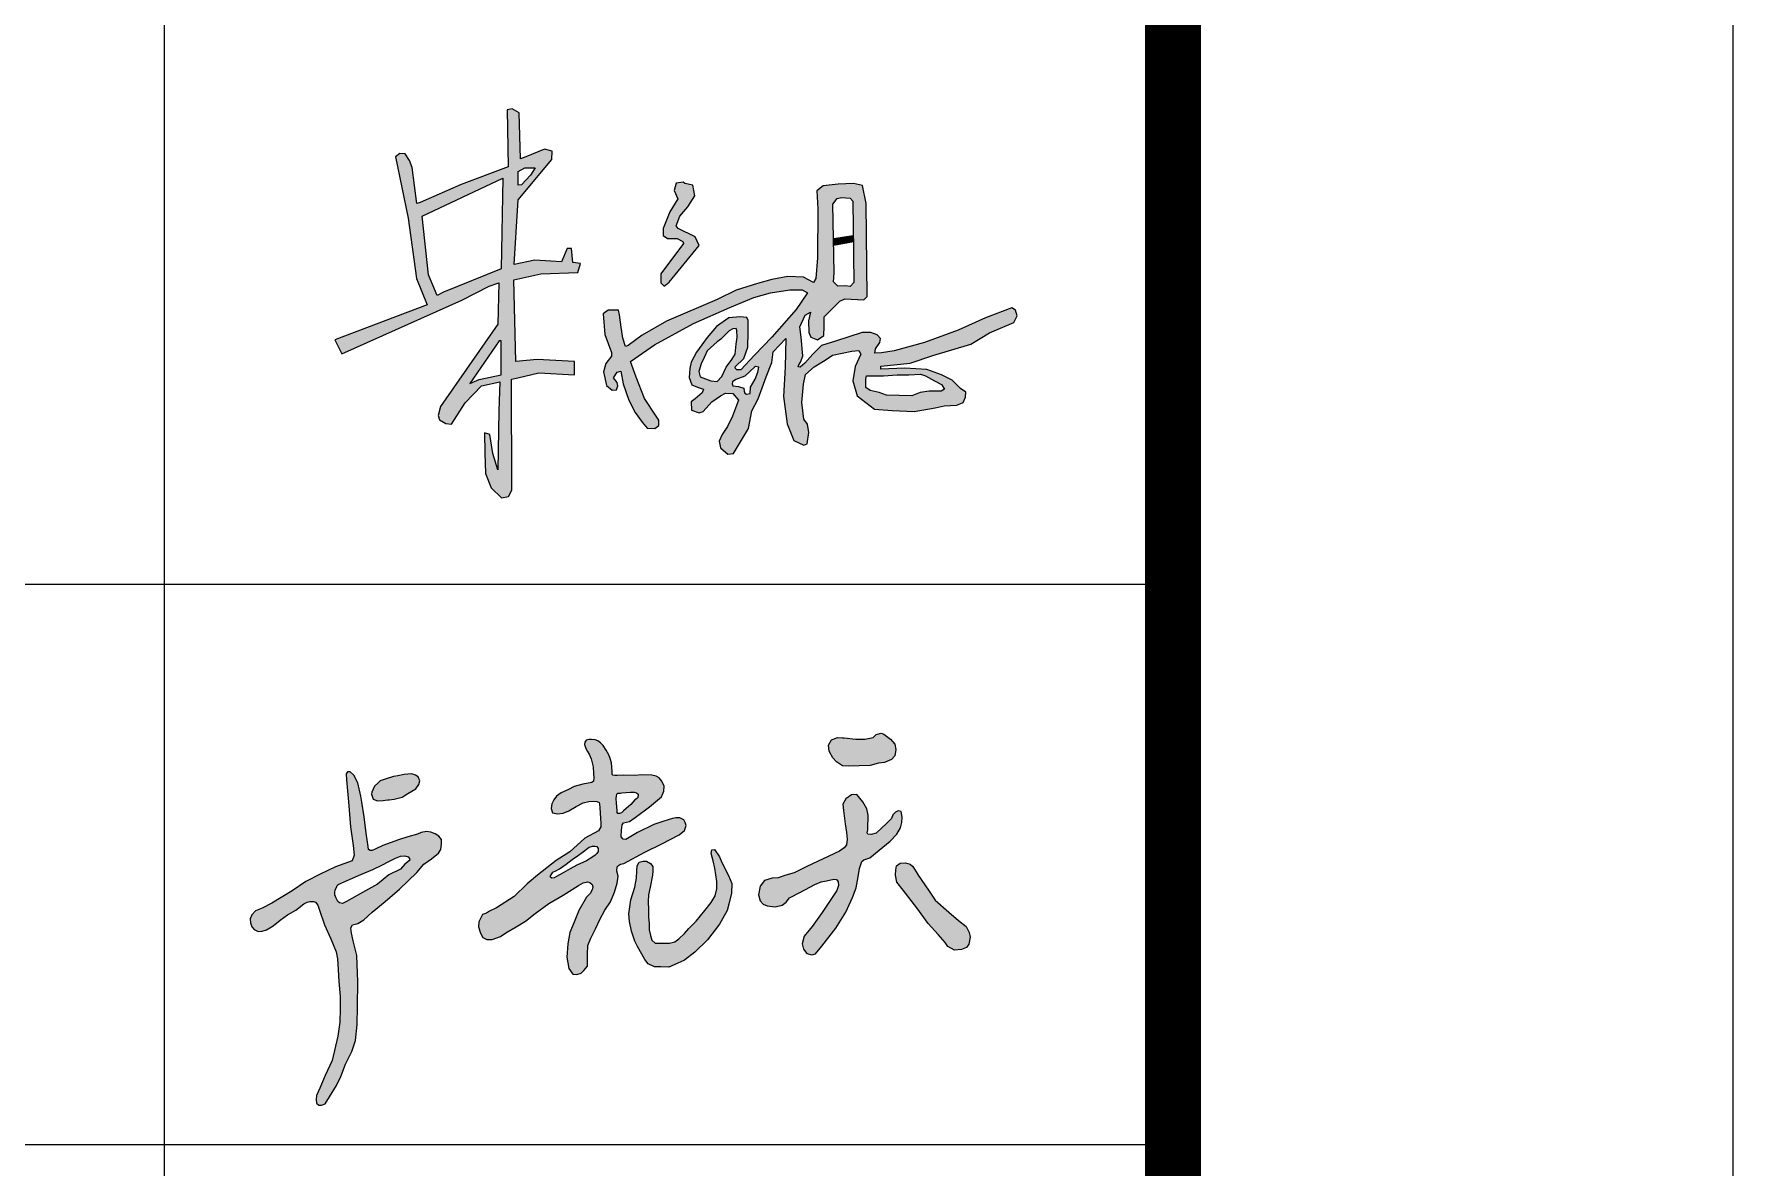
# Model space of a CAD drawing. Extents: x 9834882 to 10005569, y 1691670 to 2510806.
# Drawn here: x 10001019 to 10005569, y 1817130 to 1820164 of the extents above; entities that cross this region are included whole.
import ezdxf

# ---------------------------------------------------------------- set-up
doc = ezdxf.new("R2010")
doc.units = 0
doc.header["$LTSCALE"] = 1000
doc.header["$MEASUREMENT"] = 0
doc.layers.get('0').update_dxf_attribs({"linetype": 'CONTINUOUS'})
doc.layers.add('PP-PM-TK', color=7, linetype='CONTINUOUS')
doc.layers.add('PUB_TITLE', color=4, linetype='CONTINUOUS')

# ---------------------------------------------------------------- blocks, each defined once
blk = doc.blocks.new('A2 TK 2019')
h = blk.add_hatch(color=7)
h.paths.add_polyline_path([(7040258.5, 1994991.3), (7040306.7, 1995002), (7040373.1, 1995004.3), (7040377.5, 1995020.1), (7040364.1, 1995022), (7040361.5, 1995046.7), (7040353.7, 1995046.9), (7040343.8, 1995023.3), (7040296.3, 1995026), (7040259.3, 1995018.2), (7040266.2, 1995133.9), (7040326.7, 1995206), (7040326.9, 1995220.9), (7040313.3, 1995224.2), (7040280, 1995210.6), (7040270.6, 1995207), (7040268.2, 1995288.8), (7040255.9, 1995296), (7040246.7, 1995294.3), (7040248.2, 1995192.8), (7040164.6, 1995161.1), (7040091.4, 1995129.1), (7040085.7, 1995127.2), (7040077.2, 1995191.5), (7040072.1, 1995204.1), (7040064.3, 1995215.8), (7040055.3, 1995216.5), (7040047.5, 1995210.6), (7040070.2, 1995101.1), (7040084.7, 1994993.4), (7040104.1, 1994946.1), (7039939.1, 1994884.2), (7039951.7, 1994858.7), (7040165.9, 1994954.5), (7040214.8, 1994979.8), (7040232.1, 1994985.6), (7040230.1, 1994911.7), (7040127.5, 1994765), (7040123.3, 1994749.1), (7040126.1, 1994741.1), (7040137, 1994734.3), (7040147.5, 1994733.4), (7040171.6, 1994771.4), (7040201, 1994802.1), (7040233.5, 1994809.1), (7040231.6, 1994756.9), (7040230, 1994652), (7040221, 1994680.8), (7040215.7, 1994715.2), (7040206.1, 1994718.1), (7040207.1, 1994681.4), (7040208.1, 1994645.3), (7040218, 1994619.7), (7040236.5, 1994602), (7040249.2, 1994604.2), (7040254.9, 1994615.3), (7040254.2, 1994813.5), (7040265.9, 1994816.1), (7040303.2, 1994825.1), (7040367.1, 1994821.5), (7040367.1, 1994845.4), (7040300.5, 1994849.1), (7040262.2, 1994845)])
h.paths.add_polyline_path([(7040236, 1995010.6), (7040133.3, 1994968.8), (7040121.7, 1994963.1), (7040106.5, 1994999.8), (7040095.2, 1995104.8), (7040239.1, 1995172.3)], flags=16)
h.paths.add_polyline_path([(7040236, 1994882.3), (7040236, 1994821.2), (7040196.4, 1994813.3), (7040180, 1994805.8), (7040232.4, 1994882.3)], flags=16)
h.paths.add_polyline_path([(7040266.2, 1995160), (7040266.2, 1995184.5), (7040278, 1995191), (7040296.9, 1995191), (7040288.6, 1995177.6), (7040272.1, 1995160.4)], flags=16)
h = blk.add_hatch(color=7)
h.paths.add_polyline_path([(7040849.7, 1994957.1), (7040883.3, 1994955.1), (7040889.2, 1994961), (7040887.9, 1995127.1), (7040880.9, 1995159.5), (7040864.9, 1995163.1), (7040837.8, 1995161.8), (7040810.7, 1995159), (7040799.4, 1995149.9), (7040801.3, 1995117.5), (7040800.7, 1995030.5), (7040798, 1994993.3), (7040793.3, 1994986.3), (7040775.6, 1994995.7), (7040747.9, 1994997.2), (7040719.3, 1994991.8), (7040693.8, 1994984.5), (7040655.4, 1994972.5), (7040621.8, 1994955.9), (7040531, 1994917.1), (7040487.7, 1994892.3), (7040462.9, 1994873.9), (7040457.7, 1994872), (7040453, 1994887.1), (7040450.2, 1994906.6), (7040447, 1994928.3), (7040445.2, 1994936.6), (7040426.9, 1994937), (7040418.1, 1994930.2), (7040421.3, 1994893.6), (7040432.9, 1994861.4), (7040432.7, 1994854.5), (7040423.1, 1994841.6), (7040418.9, 1994826.8), (7040424.3, 1994802.4), (7040434.1, 1994794), (7040441.6, 1994794.6), (7040444.4, 1994802.1), (7040442.8, 1994808), (7040436.7, 1994816.1), (7040443.2, 1994826.4), (7040449.9, 1994827.8), (7040453.6, 1994805.1), (7040463.7, 1994776), (7040475.1, 1994754.1), (7040487.5, 1994737.1), (7040496.7, 1994726.4), (7040510.3, 1994725.8), (7040517.2, 1994731.3), (7040517.6, 1994740.5), (7040512.6, 1994747.4), (7040492, 1994779.1), (7040477.2, 1994817.3), (7040466.9, 1994845.3), (7040509.8, 1994875.1), (7040579.6, 1994913), (7040644.5, 1994941.4), (7040687.3, 1994959.4), (7040716.7, 1994967.9), (7040751.1, 1994972.9), (7040773.1, 1994972.9), (7040783, 1994967.6), (7040762.5, 1994937.9), (7040719.2, 1994888.9), (7040688, 1994856.6), (7040663.6, 1994830.1), (7040656.7, 1994830.4), (7040654.6, 1994832.7), (7040653.9, 1994836), (7040669.2, 1994850.7), (7040676.2, 1994870.8), (7040676.8, 1994897.6), (7040677, 1994918.5), (7040674.7, 1994923.7), (7040662.7, 1994924.7), (7040642.5, 1994923.3), (7040620.7, 1994908), (7040603.6, 1994887.8), (7040584.8, 1994862.1), (7040575.3, 1994844.1), (7040572.8, 1994832.6), (7040571.8, 1994816.8), (7040576.5, 1994803.4), (7040586.4, 1994799.7), (7040597, 1994796.1), (7040594.7, 1994789.3), (7040582.2, 1994778.9), (7040575.2, 1994773.1), (7040575.7, 1994758.6), (7040589.2, 1994753.6), (7040596.4, 1994755.9), (7040612.1, 1994773.3), (7040627.6, 1994784), (7040636.5, 1994788.7), (7040649.7, 1994788), (7040659.9, 1994776.5), (7040649.2, 1994747.9), (7040639.8, 1994729.5), (7040630.5, 1994715), (7040625.1, 1994703), (7040627.6, 1994691.1), (7040640.8, 1994679.9), (7040650.7, 1994681.1), (7040677.3, 1994725.7), (7040683.3, 1994756.9), (7040694.9, 1994778.9), (7040708.9, 1994817.9), (7040719.2, 1994843.4), (7040721.5, 1994862.7), (7040743.9, 1994886.4), (7040743, 1994834.9), (7040740.3, 1994782.6), (7040746.3, 1994734.2), (7040758.2, 1994704.3), (7040776.3, 1994695.8), (7040782.5, 1994698), (7040785.4, 1994718.4), (7040783.1, 1994733.1), (7040776.5, 1994742.3), (7040772.9, 1994772.3), (7040775.7, 1994804.9), (7040779.4, 1994821.9), (7040794.8, 1994835.9), (7040814.4, 1994847.7), (7040827.8, 1994856.3), (7040862.3, 1994863.6), (7040874.4, 1994864.8), (7040878.3, 1994858.4), (7040867.9, 1994836.5), (7040864, 1994810.7), (7040871.4, 1994783.8), (7040902.3, 1994760.4), (7040934.2, 1994757.9), (7040973.5, 1994755.8), (7041010.7, 1994762.5), (7041027.1, 1994766.4), (7041049.4, 1994767.5), (7041060.7, 1994772.1), (7041065, 1994781.7), (7041065.5, 1994790.4), (7041056.2, 1994796.9), (7041041.3, 1994812), (7041022, 1994821.6), (7040996.2, 1994831), (7040956.6, 1994833.4), (7040913.7, 1994831.8), (7040913.9, 1994836.8), (7040966, 1994842.5), (7041006.4, 1994855.7), (7041074.2, 1994876.2), (7041108.1, 1994896.3), (7041151, 1994915.1), (7041157, 1994927), (7041154.2, 1994936.7), (7041147.5, 1994941.2), (7041100.9, 1994922.9), (7041052.1, 1994901.4), (7040991.7, 1994879), (7040937.9, 1994864.3), (7040914.7, 1994860.7), (7040903, 1994860.3), (7040904.2, 1994868.1), (7040912.2, 1994879.2), (7040913.5, 1994886.5), (7040907.5, 1994892.7), (7040896.2, 1994897.1), (7040880.5, 1994897.1), (7040832.7, 1994881.5), (7040808, 1994873.6), (7040792.1, 1994858.1), (7040778, 1994842), (7040769.5, 1994835.4), (7040766, 1994835.7), (7040767.4, 1994839.3), (7040770.6, 1994844.3), (7040773.2, 1994851.5), (7040774.8, 1994855.6), (7040771.5, 1994888.9), (7040769.2, 1994907.3), (7040778.9, 1994927.7), (7040788.4, 1994933.2), (7040784.7, 1994917.7), (7040785.2, 1994897.1), (7040788.6, 1994888.6), (7040800.9, 1994884.1), (7040811.8, 1994891.4), (7040812.8, 1994907.8), (7040812.8, 1994924.8), (7040830.8, 1994943.2), (7040840.5, 1994953.2)])
h.paths.add_polyline_path([(7040829, 1994987.3), (7040830.6, 1995003.8), (7040828.1, 1995125.8), (7040836.1, 1995135.9), (7040843.6, 1995137.9), (7040859.1, 1995136.6), (7040863.8, 1995131.2), (7040865.8, 1994986.3), (7040859.2, 1994979.2), (7040850.2, 1994980.1), (7040837.1, 1994979.8)], flags=16)
h.paths.add_polyline_path([(7040888.5, 1994819.5), (7040918.7, 1994819.9), (7040942.7, 1994821.5), (7040963.6, 1994821.6), (7040984.9, 1994822.4), (7040993.3, 1994819.5), (7041009.5, 1994811), (7041021.9, 1994804.1), (7041027.2, 1994795.9), (7041021.3, 1994792.3), (7041000, 1994792.1), (7040984.3, 1994789.8), (7040969.3, 1994783.7), (7040924, 1994785), (7040911, 1994789.8), (7040894.8, 1994793.5), (7040887.1, 1994799), (7040887.3, 1994813.8)], flags=16)
h.paths.add_polyline_path([(7040656.9, 1994900.6), (7040657.1, 1994888.7), (7040655.6, 1994876.3), (7040653.6, 1994858.6), (7040647.7, 1994848.8), (7040637.7, 1994834.9), (7040630, 1994818.5), (7040621.5, 1994809.5), (7040610.3, 1994810.5), (7040591.4, 1994818), (7040588.6, 1994827.2), (7040593.1, 1994840.9), (7040598.1, 1994852.4), (7040603.8, 1994864.1), (7040621.8, 1994880.5), (7040628.4, 1994885.1), (7040634.5, 1994891.7), (7040642.8, 1994899.9), (7040649.8, 1994903.7), (7040655.5, 1994903.9)], flags=16)
h.paths.add_polyline_path([(7040696.1, 1994835.3), (7040694.4, 1994826.1), (7040689.6, 1994813.8), (7040681.2, 1994799.2), (7040680.6, 1994788.1), (7040674.2, 1994786.9), (7040670.8, 1994788.6), (7040669.6, 1994792.3), (7040669.2, 1994797.5), (7040659.6, 1994800.4), (7040649.3, 1994801.6), (7040648.6, 1994805.2), (7040649.1, 1994809.2), (7040655.1, 1994813), (7040670.9, 1994819.3), (7040688.2, 1994835.3), (7040689.9, 1994836.4)], flags=16)
for points in [[(7040589.4, 1995052.5), (7040582.4, 1995067.9), (7040551.9, 1995082.5), (7040548.6, 1995087.5), (7040555.1, 1995104.7), (7040569.1, 1995121.3), (7040581.7, 1995140.9), (7040578.1, 1995159.7), (7040563.8, 1995163.1), (7040560.8, 1995165.1), (7040548.5, 1995163.6), (7040545.1, 1995150.7), (7040551.5, 1995135.5), (7040537.1, 1995112.6), (7040525.4, 1995082.7), (7040525.4, 1995069.9), (7040533.1, 1995064.8), (7040550, 1995064.8), (7040560.3, 1995059.7), (7040561.7, 1995055.6), (7040521.3, 1995001.6), (7040520.8, 1994985.4), (7040526.8, 1994979.9), (7040536, 1994986.6)], [(7040864.6, 1995070), (7040829.4, 1995064.8), (7040829.6, 1995052.1), (7040864.8, 1995058.8)]]:
    blk.add_hatch(color=7).paths.add_polyline_path(points)
h = blk.add_hatch(color=7)
h.paths.add_polyline_path([(7040083.6, 1994082.6), (7040089.1, 1994090.1), (7040090.5, 1994097), (7040087.6, 1994103.9), (7040082.8, 1994107), (7040076.6, 1994109.3), (7040069.2, 1994108.8), (7040062.7, 1994107.9), (7040051.4, 1994105.7), (7040043.5, 1994104.2), (7040030.8, 1994100.3), (7040019.7, 1994096.5), (7040015.5, 1994092.7), (7040009.9, 1994087.4), (7040007.2, 1994081.8), (7040004.8, 1994076.4), (7040004.7, 1994073), (7040006, 1994067.8), (7040007.7, 1994063.9), (7040015.2, 1994060.8), (7040025.1, 1994061.7), (7040029, 1994062), (7040033.5, 1994063), (7040035.8, 1994063.1), (7040045.1, 1994064), (7040059.4, 1994067.8), (7040069.2, 1994074.1)], flags=17)
h.paths.add_polyline_path([(7039995.2, 1994003.3), (7039991.1, 1994032.3), (7039987.2, 1994058.9), (7039985.2, 1994069.6), (7039979.8, 1994093.2), (7039972.9, 1994107), (7039966.5, 1994112.7), (7039961.9, 1994112.6), (7039959.5, 1994109.1), (7039959.8, 1994098.7), (7039963.4, 1994059.2), (7039966.8, 1994014.8), (7039971.6, 1993981.3), (7039973.7, 1993964.2), (7039969.8, 1993953.8), (7039940.3, 1993943.2), (7039912.7, 1993930.2), (7039887, 1993917.1), (7039863.1, 1993900.7), (7039826.5, 1993878.3), (7039809.4, 1993869.5), (7039797.3, 1993864.5), (7039790.8, 1993857.5), (7039787.9, 1993850.7), (7039788.4, 1993843.3), (7039791, 1993836.3), (7039795.1, 1993831.5), (7039801.9, 1993828.1), (7039809.1, 1993828.7), (7039817.2, 1993831), (7039829, 1993837.9), (7039841.4, 1993848), (7039854.7, 1993857.7), (7039869.1, 1993865.7), (7039883.8, 1993877.5), (7039889.4, 1993880), (7039894.5, 1993881.6), (7039900.9, 1993881.6), (7039904.5, 1993880), (7039908.9, 1993874.8), (7039911.7, 1993865.9), (7039920.7, 1993839.6), (7039931.6, 1993814.8), (7039941.1, 1993791.8), (7039943.5, 1993778.8), (7039944.9, 1993759.7), (7039946.4, 1993738.5), (7039948.3, 1993712.1), (7039948.5, 1993689.9), (7039947.7, 1993665.8), (7039944.2, 1993640.9), (7039934.2, 1993597.4), (7039922, 1993570.6), (7039912.1, 1993548.2), (7039906, 1993535.1), (7039905.4, 1993527.9), (7039906.5, 1993521.5), (7039910.5, 1993517.6), (7039915.5, 1993518.1), (7039921.8, 1993520.5), (7039929.5, 1993532.7), (7039941.7, 1993553.2), (7039950, 1993569.3), (7039958.1, 1993590.9), (7039969.1, 1993613.8), (7039975.9, 1993633.2), (7039978.9, 1993661.8), (7039979.5, 1993693.9), (7039980.1, 1993737.9), (7039978.3, 1993784.7), (7039971.8, 1993810.9), (7039968.5, 1993824.7), (7039967.8, 1993834.3), (7039970.5, 1993839.7), (7039979.9, 1993842), (7039990.7, 1993848.6), (7040005.9, 1993862.3), (7040028.6, 1993881.3), (7040054.7, 1993903.6), (7040085.6, 1993933.4), (7040097.9, 1993947.9), (7040111.7, 1993957.6), (7040124, 1993967.9), (7040128.1, 1993974.4), (7040129.4, 1993984.3), (7040129.2, 1993992.1), (7040124.6, 1993997.8), (7040118, 1994002.2), (7040110.4, 1994005.4), (7040102.5, 1994006.3), (7040093.2, 1994004.8), (7040086.8, 1994001.7), (7040069.5, 1993996.7), (7040052.9, 1993991.2), (7040024.8, 1993981.2), (7040010.8, 1993974.7), (7040005.6, 1993972.4), (7040001.9, 1993972.6), (7039999.3, 1993973.9), (7039998.7, 1993979.3)])
h.paths.add_polyline_path([(7040006.7, 1993938.5), (7040023.2, 1993946.5), (7040035.3, 1993952.6), (7040047.6, 1993958.9), (7040056.1, 1993962.2), (7040064.1, 1993963.1), (7040070.2, 1993961.3), (7040072.3, 1993958.3), (7040072.7, 1993955.1), (7040069.2, 1993951.9), (7040064.1, 1993948), (7040056.3, 1993939), (7040035.6, 1993929.1), (7040015.1, 1993912.2), (7039988.5, 1993897.6), (7039960, 1993881.1), (7039952.9, 1993877.6), (7039947.4, 1993878.8), (7039944.6, 1993881.3), (7039941.2, 1993887.2), (7039939.2, 1993893.4), (7039938.8, 1993897.6), (7039939.7, 1993902), (7039941.8, 1993906.4), (7039943.3, 1993910.1), (7039944.3, 1993911.3), (7039945.9, 1993912.3), (7039985.2, 1993929.3)], flags=16)
h.paths.add_polyline_path([(7040526.9, 1994087.2), (7040523.1, 1994096.2), (7040517.8, 1994102.1), (7040512.4, 1994105.1), (7040504.8, 1994106.7), (7040487, 1994107.2), (7040474.7, 1994106.4), (7040454.6, 1994106.7), (7040443.2, 1994106.5), (7040438.7, 1994106.4), (7040435.4, 1994106.9), (7040434.3, 1994108), (7040434.1, 1994110.5), (7040434.1, 1994112.3), (7040434.1, 1994113.7), (7040432.9, 1994129), (7040430.7, 1994136.6), (7040428.2, 1994143.3), (7040423.2, 1994151.3), (7040418, 1994159.6), (7040413.5, 1994164.8), (7040408.8, 1994167.9), (7040403.5, 1994170), (7040397.1, 1994170.7), (7040392.2, 1994170.7), (7040388, 1994169.5), (7040385.6, 1994165.7), (7040385, 1994161.8), (7040387.2, 1994154.3), (7040390.2, 1994149.4), (7040393, 1994144.6), (7040396.5, 1994135.8), (7040400, 1994121.5), (7040400.8, 1994109.6), (7040401.6, 1994102.1), (7040400.9, 1994096.3), (7040398.1, 1994094), (7040381.7, 1994090.7), (7040366.5, 1994086.6), (7040356.2, 1994081.3), (7040342.8, 1994075.3), (7040334.9, 1994069.5), (7040330, 1994063.1), (7040326.5, 1994055.7), (7040325, 1994047.5), (7040327.5, 1994039.8), (7040336.7, 1994037.7), (7040346.9, 1994038.9), (7040356.9, 1994043), (7040369.8, 1994050.8), (7040382.3, 1994057.6), (7040392.3, 1994060), (7040401, 1994060.6), (7040406.9, 1994059.9), (7040410.9, 1994058.3), (7040411.7, 1994055.6), (7040412.2, 1994048.5), (7040413.5, 1994030), (7040414.2, 1994020.7), (7040413.8, 1994014.5), (7040409.7, 1994007.7), (7040385.5, 1993994.5), (7040358.3, 1993969.9), (7040334.4, 1993954.3), (7040300.9, 1993928.5), (7040282.6, 1993912.8), (7040259.1, 1993890.5), (7040227.8, 1993870.3), (7040215.1, 1993864), (7040209.6, 1993860.8), (7040202.8, 1993858.2), (7040195.8, 1993844.9), (7040195.6, 1993836.4), (7040199.1, 1993825), (7040203.5, 1993816.9), (7040210.1, 1993813.4), (7040219.7, 1993813.8), (7040235, 1993818.9), (7040244.1, 1993825.6), (7040262.9, 1993836.4), (7040279.6, 1993846.1), (7040296.5, 1993860), (7040320.9, 1993877.7), (7040346.6, 1993892.8), (7040374.3, 1993909.8), (7040382.5, 1993914.9), (7040390.2, 1993916.4), (7040394.1, 1993915.1), (7040398.2, 1993912), (7040399.9, 1993907.4), (7040398.5, 1993902.2), (7040394.9, 1993895.9), (7040388.3, 1993889), (7040374.6, 1993865.2), (7040366.1, 1993844.6), (7040358.8, 1993826), (7040354.8, 1993805.6), (7040353.4, 1993782.1), (7040356.9, 1993761.5), (7040363.7, 1993751.8), (7040371.1, 1993751.2), (7040379, 1993753.4), (7040383.5, 1993758.2), (7040390.1, 1993765.7), (7040390.2, 1993774), (7040390.1, 1993787.1), (7040390.9, 1993803), (7040396, 1993816), (7040404.1, 1993832.4), (7040411.9, 1993849.1), (7040420.9, 1993865.7), (7040431.1, 1993880.6), (7040438.1, 1993898.3), (7040443, 1993914.3), (7040444.6, 1993926.8), (7040442.3, 1993935.8), (7040442.8, 1993943.1), (7040445.5, 1993945.6), (7040449, 1993948.1), (7040455.1, 1993949), (7040492.7, 1993969.6), (7040523.1, 1993984.5), (7040554, 1994000.5), (7040563.2, 1994008.2), (7040566.1, 1994016.9), (7040564.3, 1994022.6), (7040562, 1994027.1), (7040554.9, 1994030.6), (7040547.8, 1994030.6), (7040541.6, 1994029.3), (7040526.2, 1994024.7), (7040508.6, 1994018.9), (7040479.6, 1994004.8), (7040458.4, 1993991.9), (7040454, 1993992.9), (7040450.5, 1993996.8), (7040451.1, 1994008.6), (7040451.8, 1994018.2), (7040454.6, 1994021.9), (7040464.8, 1994024), (7040475.5, 1994031.4), (7040500.7, 1994050.2), (7040522.2, 1994068.3), (7040526.6, 1994078.5)])
h.paths.add_polyline_path([(7040442.3, 1994072.8), (7040444.1, 1994074.9), (7040446.7, 1994074.9), (7040449.3, 1994074.9), (7040451.5, 1994075.1), (7040466.9, 1994076.7), (7040473.4, 1994076.7), (7040477.3, 1994075.5), (7040480.5, 1994073), (7040480.8, 1994070.2), (7040479.1, 1994066.1), (7040474.5, 1994062.9), (7040467.5, 1994054.8), (7040459, 1994047.2), (7040454.6, 1994043.2), (7040450.8, 1994039.8), (7040447.4, 1994038.5), (7040444.1, 1994038.4), (7040443.3, 1994040.5), (7040442.8, 1994043.8), (7040442.1, 1994056.6), (7040441.4, 1994065.2), (7040441.6, 1994069.2)], flags=16)
h.paths.add_polyline_path([(7040403.3, 1993980.1), (7040406.7, 1993979.4), (7040409.3, 1993975.8), (7040409, 1993970.9), (7040406.9, 1993966.8), (7040403.8, 1993964.3), (7040399.9, 1993960.9), (7040388.2, 1993954.2), (7040371.2, 1993946.3), (7040359.1, 1993939.5), (7040346.9, 1993932.7), (7040334.9, 1993925.8), (7040330.7, 1993923.9), (7040326.4, 1993923), (7040323.9, 1993924.8), (7040324.2, 1993927.4), (7040326.2, 1993931), (7040328.4, 1993933.7), (7040333.3, 1993936.4), (7040339.9, 1993939.9), (7040351.9, 1993947.8), (7040362.6, 1993956.2), (7040374, 1993963.8), (7040380.5, 1993968.6), (7040385.6, 1993972.4), (7040388.2, 1993974.7), (7040393.1, 1993978.2), (7040399.1, 1993980.2)], flags=16)
h.paths.add_polyline_path([(7040500.1, 1993842.1), (7040499, 1993853.4), (7040498.8, 1993866.4), (7040498.5, 1993881.2), (7040498.8, 1993893.3), (7040501.9, 1993907), (7040506.1, 1993928.2), (7040506.8, 1993936), (7040506.8, 1993944), (7040502.3, 1993949.4), (7040495.3, 1993953.2), (7040492.8, 1993953.2), (7040489.4, 1993953.2), (7040482.2, 1993951.3), (7040478.6, 1993945.2), (7040478.1, 1993936.1), (7040477.5, 1993923.2), (7040474.4, 1993906.9), (7040467.3, 1993884.2), (7040464, 1993859.6), (7040465, 1993845.9), (7040468.8, 1993828.7), (7040474.4, 1993810.8), (7040479.5, 1993801.3), (7040492.4, 1993777.9), (7040498.5, 1993770.4), (7040509.5, 1993764.8), (7040521.1, 1993764.8), (7040535.5, 1993764.3), (7040544.9, 1993768.1), (7040563.1, 1993776.4), (7040581.6, 1993791), (7040604.5, 1993813.1), (7040626, 1993840.9), (7040639.4, 1993865.2), (7040642.6, 1993876.8), (7040647.3, 1993896.1), (7040647.7, 1993913.3), (7040642, 1993928), (7040630.2, 1993950.9), (7040625.5, 1993961.2), (7040616.9, 1993974.2), (7040611.9, 1993973.6), (7040610.9, 1993967.1), (7040614.5, 1993953.8), (7040617.4, 1993940.9), (7040621.2, 1993917.3), (7040621.3, 1993904.1), (7040618.3, 1993891.5), (7040610.8, 1993879.7), (7040599.4, 1993865.2), (7040584.3, 1993846.3), (7040570.8, 1993832.9), (7040563, 1993824.3), (7040552.9, 1993814.9), (7040546.1, 1993809.1), (7040536.5, 1993807.3), (7040519.9, 1993807.1), (7040510.9, 1993807.1), (7040505.2, 1993812.3), (7040502.3, 1993820.8), (7040500.1, 1993830.9)])
h.paths.add_polyline_path([(7040879.6, 1993952.8), (7040883.4, 1993955.8), (7040894.1, 1993959.3), (7040911, 1993973.1), (7040930.5, 1993988.8), (7040942.6, 1994001.5), (7040948.7, 1994013), (7040951.5, 1994022.2), (7040951.9, 1994032.2), (7040950, 1994042.1), (7040944.5, 1994043.5), (7040940, 1994040.9), (7040935.4, 1994035.9), (7040932.9, 1994029.7), (7040923.6, 1994019.9), (7040915.2, 1994012.4), (7040905.3, 1994003.4), (7040896.3, 1994001.1), (7040890.7, 1994001.8), (7040889.6, 1994003.9), (7040890.3, 1994009.2), (7040890.8, 1994011.3), (7040891.4, 1994035.7), (7040888.7, 1994046.6), (7040881.7, 1994059.3), (7040871.1, 1994072.5), (7040861.3, 1994071.9), (7040851.1, 1994064.7), (7040846.2, 1994055.1), (7040847.2, 1994043.6), (7040849.9, 1994020.1), (7040852.3, 1994004.7), (7040853.5, 1993992.9), (7040852.8, 1993982.7), (7040848.3, 1993976.9), (7040840.3, 1993971), (7040811, 1993957.8), (7040781.8, 1993944), (7040759.3, 1993932.8), (7040744.2, 1993928.1), (7040730.8, 1993923.5), (7040719.8, 1993922.8), (7040706.1, 1993918.7), (7040698.2, 1993909), (7040695.6, 1993893.5), (7040698.2, 1993882.5), (7040703.7, 1993876.8), (7040710.8, 1993873.4), (7040725.4, 1993872), (7040737.8, 1993874.8), (7040744.9, 1993880.2), (7040750.5, 1993887.9), (7040770.5, 1993898), (7040796.1, 1993911.6), (7040807.4, 1993916.6), (7040816.7, 1993918), (7040829.8, 1993921.4), (7040834.6, 1993920.6), (7040837.7, 1993916.3), (7040838.1, 1993910), (7040835.1, 1993901.1), (7040809, 1993861.7), (7040791.5, 1993836.8), (7040776.9, 1993819.3), (7040773.1, 1993806.1), (7040775.9, 1993796.2), (7040781.4, 1993788.6), (7040790.4, 1993786.4), (7040797.3, 1993787.7), (7040808.3, 1993801.9), (7040833.6, 1993833.5), (7040851.3, 1993862.6), (7040863, 1993888.7), (7040869.6, 1993905.6), (7040873.4, 1993925.6), (7040875.7, 1993940.1)])
h.paths.add_polyline_path([(7040940.3, 1994152.7), (7040938.6, 1994162.5), (7040931.3, 1994171.2), (7040919.3, 1994179.8), (7040914.4, 1994181.9), (7040905.4, 1994179.2), (7040900.1, 1994174.3), (7040885.5, 1994170.9), (7040869, 1994171.2), (7040848.1, 1994173.4), (7040845.1, 1994173.8), (7040836.4, 1994174.3), (7040825.7, 1994169.9), (7040820.3, 1994160.4), (7040821.7, 1994150), (7040828.1, 1994137.8), (7040834.8, 1994130.4), (7040845.3, 1994123.7), (7040855.9, 1994122.7), (7040875, 1994123.3), (7040894.9, 1994124.4), (7040909.4, 1994128.1), (7040920.4, 1994129.5), (7040932.6, 1994134.9), (7040939, 1994141.5)])
h.paths.add_polyline_path([(7040998.7, 1993901.4), (7040980.3, 1993928.6), (7040976.6, 1993934.4), (7040970.9, 1993944), (7040966, 1993948.3), (7040958.1, 1993950.1), (7040948.1, 1993949.8), (7040942, 1993945.3), (7040940.4, 1993937.9), (7040939.8, 1993928.5), (7040942.1, 1993915.8), (7040953.7, 1993901.4), (7040977.8, 1993869.8), (7040998.5, 1993842.4), (7041016, 1993822.7), (7041028.6, 1993808.4), (7041033.7, 1993801.1), (7041045.1, 1993794.7), (7041058.1, 1993795.6), (7041067, 1993799.1), (7041071.1, 1993805.3), (7041073.2, 1993817.5), (7041071.8, 1993826.2), (7041066.2, 1993836.8), (7041052.3, 1993847.6), (7041035.2, 1993862.3), (7041010.7, 1993883.7)])
for points in [[(7040233.5, 1994809.1), (7040231.6, 1994756.9), (7040230, 1994652), (7040221, 1994680.8), (7040215.7, 1994715.2), (7040206.1, 1994718.1), (7040207.1, 1994681.4), (7040208.1, 1994645.3), (7040218, 1994619.7), (7040236.5, 1994602), (7040249.2, 1994604.2), (7040254.9, 1994615.3), (7040254.2, 1994813.5), (7040265.9, 1994816.1), (7040303.2, 1994825.1), (7040367.1, 1994821.5), (7040367.1, 1994845.4), (7040300.5, 1994849.1), (7040262.2, 1994845), (7040258.5, 1994991.3), (7040306.7, 1995002), (7040373.1, 1995004.3), (7040377.5, 1995020.1), (7040364.1, 1995022), (7040361.5, 1995046.7), (7040353.7, 1995046.9), (7040343.8, 1995023.3), (7040296.3, 1995026), (7040259.3, 1995018.2), (7040266.2, 1995133.9), (7040326.7, 1995206), (7040326.9, 1995220.9), (7040313.3, 1995224.2), (7040280, 1995210.6), (7040270.6, 1995207), (7040268.2, 1995288.8), (7040255.9, 1995296), (7040246.7, 1995294.3), (7040248.2, 1995192.8), (7040164.6, 1995161.1), (7040091.4, 1995129.1), (7040085.7, 1995127.2), (7040077.2, 1995191.5), (7040072.1, 1995204.1), (7040064.3, 1995215.8), (7040055.3, 1995216.5), (7040047.5, 1995210.6), (7040070.2, 1995101.1), (7040084.7, 1994993.4), (7040104.1, 1994946.1), (7039939.1, 1994884.2), (7039951.7, 1994858.7), (7040165.9, 1994954.5), (7040214.8, 1994979.8), (7040232.1, 1994985.6), (7040230.1, 1994911.7), (7040127.5, 1994765), (7040123.3, 1994749.1), (7040126.1, 1994741.1), (7040137, 1994734.3), (7040147.5, 1994733.4), (7040171.6, 1994771.4), (7040201, 1994802.1)], [(7040445.2, 1994936.6), (7040426.9, 1994937), (7040418.1, 1994930.2), (7040421.3, 1994893.6), (7040432.9, 1994861.4), (7040432.7, 1994854.5), (7040423.1, 1994841.6), (7040418.9, 1994826.8), (7040424.3, 1994802.4), (7040434.1, 1994794), (7040441.6, 1994794.6), (7040444.4, 1994802.1), (7040442.8, 1994808), (7040436.7, 1994816.1), (7040443.2, 1994826.4), (7040449.9, 1994827.8), (7040453.6, 1994805.1), (7040463.7, 1994776), (7040475.1, 1994754.1), (7040487.5, 1994737.1), (7040496.7, 1994726.4), (7040510.3, 1994725.8), (7040517.2, 1994731.3), (7040517.6, 1994740.5), (7040512.6, 1994747.4), (7040492, 1994779.1), (7040477.2, 1994817.3), (7040466.9, 1994845.3), (7040509.8, 1994875.1), (7040579.6, 1994913), (7040644.5, 1994941.4), (7040687.3, 1994959.4), (7040716.7, 1994967.9), (7040751.1, 1994972.9), (7040773.1, 1994972.9), (7040783, 1994967.6), (7040762.5, 1994937.9), (7040719.2, 1994888.9), (7040688, 1994856.6), (7040663.6, 1994830.1), (7040656.7, 1994830.4), (7040654.6, 1994832.7), (7040653.9, 1994836), (7040669.2, 1994850.7), (7040676.2, 1994870.8), (7040676.8, 1994897.6), (7040677, 1994918.5), (7040674.7, 1994923.7), (7040662.7, 1994924.7), (7040642.5, 1994923.3), (7040620.7, 1994908), (7040603.6, 1994887.8), (7040584.8, 1994862.1), (7040575.3, 1994844.1), (7040572.8, 1994832.6), (7040571.8, 1994816.8), (7040576.5, 1994803.4), (7040586.4, 1994799.7), (7040597, 1994796.1), (7040594.7, 1994789.3), (7040582.2, 1994778.9), (7040575.2, 1994773.1), (7040575.7, 1994758.6), (7040589.2, 1994753.6), (7040596.4, 1994755.9), (7040612.1, 1994773.3), (7040627.6, 1994784), (7040636.5, 1994788.7), (7040649.7, 1994788), (7040659.9, 1994776.5), (7040649.2, 1994747.9), (7040639.8, 1994729.5), (7040630.5, 1994715), (7040625.1, 1994703), (7040627.6, 1994691.1), (7040640.8, 1994679.9), (7040650.7, 1994681.1), (7040677.3, 1994725.7), (7040683.3, 1994756.9), (7040694.9, 1994778.9), (7040708.9, 1994817.9), (7040719.2, 1994843.4), (7040721.5, 1994862.7), (7040743.9, 1994886.4), (7040743, 1994834.9), (7040740.3, 1994782.6), (7040746.3, 1994734.2), (7040758.2, 1994704.3), (7040776.3, 1994695.8), (7040782.5, 1994698), (7040785.4, 1994718.4), (7040783.1, 1994733.1), (7040776.5, 1994742.3), (7040772.9, 1994772.3), (7040775.7, 1994804.9), (7040779.4, 1994821.9), (7040794.8, 1994835.9), (7040814.4, 1994847.7), (7040827.8, 1994856.3), (7040862.3, 1994863.6), (7040874.4, 1994864.8), (7040878.3, 1994858.4), (7040867.9, 1994836.5), (7040864, 1994810.7), (7040871.4, 1994783.8), (7040902.3, 1994760.4), (7040934.2, 1994757.9), (7040973.5, 1994755.8), (7041010.7, 1994762.5), (7041027.1, 1994766.4), (7041049.4, 1994767.5), (7041060.7, 1994772.1), (7041065, 1994781.7), (7041065.5, 1994790.4), (7041056.2, 1994796.9), (7041041.3, 1994812), (7041022, 1994821.6), (7040996.2, 1994831), (7040956.6, 1994833.4), (7040913.7, 1994831.8), (7040913.9, 1994836.8), (7040966, 1994842.5), (7041006.4, 1994855.7), (7041074.2, 1994876.2), (7041108.1, 1994896.3), (7041151, 1994915.1), (7041157, 1994927), (7041154.2, 1994936.7), (7041147.5, 1994941.2), (7041100.9, 1994922.9), (7041052.1, 1994901.4), (7040991.7, 1994879), (7040937.9, 1994864.3), (7040914.7, 1994860.7), (7040903, 1994860.3), (7040904.2, 1994868.1), (7040912.2, 1994879.2), (7040913.5, 1994886.5), (7040907.5, 1994892.7), (7040896.2, 1994897.1), (7040880.5, 1994897.1), (7040832.7, 1994881.5), (7040808, 1994873.6), (7040792.1, 1994858.1), (7040778, 1994842), (7040769.5, 1994835.4), (7040766, 1994835.7), (7040767.4, 1994839.3), (7040770.6, 1994844.3), (7040773.2, 1994851.5), (7040774.8, 1994855.6), (7040771.5, 1994888.9), (7040769.2, 1994907.3), (7040778.9, 1994927.7), (7040788.4, 1994933.2), (7040784.7, 1994917.7), (7040785.2, 1994897.1), (7040788.6, 1994888.6), (7040800.9, 1994884.1), (7040811.8, 1994891.4), (7040812.8, 1994907.8), (7040812.8, 1994924.8), (7040830.8, 1994943.2), (7040840.5, 1994953.2), (7040849.7, 1994957.1), (7040883.3, 1994955.1), (7040889.2, 1994961), (7040887.9, 1995127.1), (7040880.9, 1995159.5), (7040864.9, 1995163.1), (7040837.8, 1995161.8), (7040810.7, 1995159), (7040799.4, 1995149.9), (7040801.3, 1995117.5), (7040800.7, 1995030.5), (7040798, 1994993.3), (7040793.3, 1994986.3), (7040775.6, 1994995.7), (7040747.9, 1994997.2), (7040719.3, 1994991.8), (7040693.8, 1994984.5), (7040655.4, 1994972.5), (7040621.8, 1994955.9), (7040531, 1994917.1), (7040487.7, 1994892.3), (7040462.9, 1994873.9), (7040457.7, 1994872), (7040453, 1994887.1), (7040450.2, 1994906.6), (7040447, 1994928.3)], [(7040560.8, 1995165.1), (7040548.5, 1995163.6), (7040545.1, 1995150.7), (7040551.5, 1995135.5), (7040537.1, 1995112.6), (7040525.4, 1995082.7), (7040525.4, 1995069.9), (7040533.1, 1995064.8), (7040550, 1995064.8), (7040560.3, 1995059.7), (7040561.7, 1995055.6), (7040521.3, 1995001.6), (7040520.8, 1994985.4), (7040526.8, 1994979.9), (7040536, 1994986.6), (7040589.4, 1995052.5), (7040582.4, 1995067.9), (7040551.9, 1995082.5), (7040548.6, 1995087.5), (7040555.1, 1995104.7), (7040569.1, 1995121.3), (7040581.7, 1995140.9), (7040578.1, 1995159.7), (7040563.8, 1995163.1), (7040563.8, 1995163.1), (7040563.8, 1995163.1)], [(7040828.1, 1995125.8), (7040836.1, 1995135.9), (7040843.6, 1995137.9), (7040859.1, 1995136.6), (7040863.8, 1995131.2), (7040865.8, 1994986.3), (7040859.2, 1994979.2), (7040850.2, 1994980.1), (7040837.1, 1994979.8), (7040829, 1994987.3), (7040830.6, 1995003.8), (7040828.1, 1995125.8)], [(7040434.1, 1994113.7), (7040432.9, 1994129), (7040430.7, 1994136.6), (7040428.2, 1994143.3), (7040423.2, 1994151.3), (7040418, 1994159.6), (7040413.5, 1994164.8), (7040408.8, 1994167.9), (7040403.5, 1994170), (7040397.1, 1994170.7), (7040392.2, 1994170.7), (7040388, 1994169.5), (7040385.6, 1994165.7), (7040385, 1994161.8), (7040387.2, 1994154.3), (7040390.2, 1994149.4), (7040393, 1994144.6), (7040396.5, 1994135.8), (7040400, 1994121.5), (7040400.8, 1994109.6), (7040401.6, 1994102.1), (7040400.9, 1994096.3), (7040398.1, 1994094), (7040381.7, 1994090.7), (7040366.5, 1994086.6), (7040356.2, 1994081.3), (7040342.8, 1994075.3), (7040334.9, 1994069.5), (7040330, 1994063.1), (7040326.5, 1994055.7), (7040325, 1994047.5), (7040327.5, 1994039.8), (7040336.7, 1994037.7), (7040346.9, 1994038.9), (7040356.9, 1994043), (7040369.8, 1994050.8), (7040382.3, 1994057.6), (7040392.3, 1994060), (7040401, 1994060.6), (7040406.9, 1994059.9), (7040410.9, 1994058.3), (7040411.7, 1994055.6), (7040412.2, 1994048.5), (7040413.5, 1994030), (7040414.2, 1994020.7), (7040413.8, 1994014.5), (7040409.7, 1994007.7), (7040385.5, 1993994.5), (7040358.3, 1993969.9), (7040334.4, 1993954.3), (7040300.9, 1993928.5), (7040282.6, 1993912.8), (7040259.1, 1993890.5), (7040227.8, 1993870.3), (7040215.1, 1993864), (7040209.6, 1993860.8), (7040202.8, 1993858.2), (7040195.8, 1993844.9), (7040195.6, 1993836.4), (7040199.1, 1993825), (7040203.5, 1993816.9), (7040210.1, 1993813.4), (7040219.7, 1993813.8), (7040235, 1993818.9), (7040244.1, 1993825.6), (7040262.9, 1993836.4), (7040279.6, 1993846.1), (7040296.5, 1993860), (7040320.9, 1993877.7), (7040346.6, 1993892.8), (7040374.3, 1993909.8), (7040382.5, 1993914.9), (7040390.2, 1993916.4), (7040394.1, 1993915.1), (7040398.2, 1993912), (7040399.9, 1993907.4), (7040398.5, 1993902.2), (7040394.9, 1993895.9), (7040388.3, 1993889), (7040374.6, 1993865.2), (7040366.1, 1993844.6), (7040358.8, 1993826), (7040354.8, 1993805.6), (7040353.4, 1993782.1), (7040356.9, 1993761.5), (7040363.7, 1993751.8), (7040371.1, 1993751.2), (7040379, 1993753.4), (7040383.5, 1993758.2), (7040390.1, 1993765.7), (7040390.2, 1993774), (7040390.1, 1993787.1), (7040390.9, 1993803), (7040396, 1993816), (7040404.1, 1993832.4), (7040411.9, 1993849.1), (7040420.9, 1993865.7), (7040431.1, 1993880.6), (7040438.1, 1993898.3), (7040443, 1993914.3), (7040444.6, 1993926.8), (7040442.3, 1993935.8), (7040442.8, 1993943.1), (7040445.5, 1993945.6), (7040449, 1993948.1), (7040455.1, 1993949), (7040492.7, 1993969.6), (7040523.1, 1993984.5), (7040554, 1994000.5), (7040563.2, 1994008.2), (7040566.1, 1994016.9), (7040564.3, 1994022.6), (7040562, 1994027.1), (7040554.9, 1994030.6), (7040547.8, 1994030.6), (7040541.6, 1994029.3), (7040526.2, 1994024.7), (7040508.6, 1994018.9), (7040479.6, 1994004.8), (7040458.4, 1993991.9), (7040454, 1993992.9), (7040450.5, 1993996.8), (7040451.1, 1994008.6), (7040451.8, 1994018.2), (7040454.6, 1994021.9), (7040464.8, 1994024), (7040475.5, 1994031.4), (7040500.7, 1994050.2), (7040522.2, 1994068.3), (7040526.6, 1994078.5), (7040526.9, 1994087.2), (7040523.1, 1994096.2), (7040517.8, 1994102.1), (7040512.4, 1994105.1), (7040504.8, 1994106.7), (7040487, 1994107.2), (7040474.7, 1994106.4), (7040454.6, 1994106.7), (7040443.2, 1994106.5), (7040438.7, 1994106.4), (7040435.4, 1994106.9), (7040434.3, 1994108), (7040434.1, 1994110.5), (7040434.1, 1994112.3)], [(7040848.1, 1994173.4), (7040869, 1994171.2), (7040885.5, 1994170.9), (7040900.1, 1994174.3), (7040905.4, 1994179.2), (7040914.4, 1994181.9), (7040919.3, 1994179.8), (7040931.3, 1994171.2), (7040938.6, 1994162.5), (7040940.3, 1994152.7), (7040939, 1994141.5), (7040932.6, 1994134.9), (7040920.4, 1994129.5), (7040909.4, 1994128.1), (7040894.9, 1994124.4), (7040875, 1994123.3), (7040855.9, 1994122.7), (7040845.3, 1994123.7), (7040834.8, 1994130.4), (7040828.1, 1994137.8), (7040821.7, 1994150), (7040820.3, 1994160.4), (7040825.7, 1994169.9), (7040836.4, 1994174.3), (7040845.1, 1994173.8)], [(7040035.8, 1994063.1), (7040045.1, 1994064), (7040059.4, 1994067.8), (7040069.2, 1994074.1), (7040083.6, 1994082.6), (7040089.1, 1994090.1), (7040090.5, 1994097), (7040087.6, 1994103.9), (7040082.8, 1994107), (7040076.6, 1994109.3), (7040069.2, 1994108.8), (7040062.7, 1994107.9), (7040051.4, 1994105.7), (7040043.5, 1994104.2), (7040030.8, 1994100.3), (7040019.7, 1994096.5), (7040015.5, 1994092.7), (7040009.9, 1994087.4), (7040007.2, 1994081.8), (7040004.8, 1994076.4), (7040004.7, 1994073), (7040006, 1994067.8), (7040007.7, 1994063.9), (7040015.2, 1994060.8), (7040025.1, 1994061.7), (7040029, 1994062), (7040033.5, 1994063)], [(7040451.5, 1994075.1), (7040466.9, 1994076.7), (7040473.4, 1994076.7), (7040477.3, 1994075.5), (7040480.5, 1994073), (7040480.8, 1994070.2), (7040479.1, 1994066.1), (7040474.5, 1994062.9), (7040467.5, 1994054.8), (7040459, 1994047.2), (7040454.6, 1994043.2), (7040450.8, 1994039.8), (7040447.4, 1994038.5), (7040444.1, 1994038.4), (7040443.3, 1994040.5), (7040442.8, 1994043.8), (7040442.1, 1994056.6), (7040441.4, 1994065.2), (7040441.6, 1994069.2), (7040442.3, 1994072.8), (7040444.1, 1994074.9), (7040446.7, 1994074.9), (7040449.3, 1994074.9)], [(7040890.8, 1994011.3), (7040891.4, 1994035.7), (7040888.7, 1994046.6), (7040881.7, 1994059.3), (7040871.1, 1994072.5), (7040861.3, 1994071.9), (7040851.1, 1994064.7), (7040846.2, 1994055.1), (7040847.2, 1994043.6), (7040849.9, 1994020.1), (7040852.3, 1994004.7), (7040853.5, 1993992.9), (7040852.8, 1993982.7), (7040848.3, 1993976.9), (7040840.3, 1993971), (7040811, 1993957.8), (7040781.8, 1993944), (7040759.3, 1993932.8), (7040744.2, 1993928.1), (7040730.8, 1993923.5), (7040719.8, 1993922.8), (7040706.1, 1993918.7), (7040698.2, 1993909), (7040695.6, 1993893.5), (7040698.2, 1993882.5), (7040703.7, 1993876.8), (7040710.8, 1993873.4), (7040725.4, 1993872), (7040737.8, 1993874.8), (7040744.9, 1993880.2), (7040750.5, 1993887.9), (7040770.5, 1993898), (7040796.1, 1993911.6), (7040807.4, 1993916.6), (7040816.7, 1993918), (7040829.8, 1993921.4), (7040834.6, 1993920.6), (7040837.7, 1993916.3), (7040838.1, 1993910), (7040835.1, 1993901.1), (7040809, 1993861.7), (7040791.5, 1993836.8), (7040776.9, 1993819.3), (7040773.1, 1993806.1), (7040775.9, 1993796.2), (7040781.4, 1993788.6), (7040790.4, 1993786.4), (7040797.3, 1993787.7), (7040808.3, 1993801.9), (7040833.6, 1993833.5), (7040851.3, 1993862.6), (7040863, 1993888.7), (7040869.6, 1993905.6), (7040873.4, 1993925.6), (7040875.7, 1993940.1), (7040879.6, 1993952.8), (7040883.4, 1993955.8), (7040894.1, 1993959.3), (7040911, 1993973.1), (7040930.5, 1993988.8), (7040942.6, 1994001.5), (7040948.7, 1994013), (7040951.5, 1994022.2), (7040951.9, 1994032.2), (7040950, 1994042.1), (7040944.5, 1994043.5), (7040940, 1994040.9), (7040935.4, 1994035.9), (7040932.9, 1994029.7), (7040923.6, 1994019.9), (7040915.2, 1994012.4), (7040905.3, 1994003.4), (7040896.3, 1994001.1), (7040890.7, 1994001.8), (7040889.6, 1994003.9), (7040890.3, 1994009.2)], [(7040388.2, 1993974.7), (7040393.1, 1993978.2), (7040399.1, 1993980.2), (7040403.3, 1993980.1), (7040406.7, 1993979.4), (7040409.3, 1993975.8), (7040409, 1993970.9), (7040406.9, 1993966.8), (7040403.8, 1993964.3), (7040399.9, 1993960.9), (7040388.2, 1993954.2), (7040371.2, 1993946.3), (7040359.1, 1993939.5), (7040346.9, 1993932.7), (7040334.9, 1993925.8), (7040330.7, 1993923.9), (7040326.4, 1993923), (7040323.9, 1993924.8), (7040324.2, 1993927.4), (7040326.2, 1993931), (7040328.4, 1993933.7), (7040333.3, 1993936.4), (7040339.9, 1993939.9), (7040351.9, 1993947.8), (7040362.6, 1993956.2), (7040374, 1993963.8), (7040380.5, 1993968.6), (7040385.6, 1993972.4)], [(7040495.3, 1993953.2), (7040502.3, 1993949.4), (7040506.8, 1993944), (7040506.8, 1993936), (7040506.1, 1993928.2), (7040501.9, 1993907), (7040498.8, 1993893.3), (7040498.5, 1993881.2), (7040498.8, 1993866.4), (7040499, 1993853.4), (7040500.1, 1993842.1), (7040500.1, 1993830.9), (7040502.3, 1993820.8), (7040505.2, 1993812.3), (7040510.9, 1993807.1), (7040519.9, 1993807.1), (7040536.5, 1993807.3), (7040546.1, 1993809.1), (7040552.9, 1993814.9), (7040563, 1993824.3), (7040570.8, 1993832.9), (7040584.3, 1993846.3), (7040599.4, 1993865.2), (7040610.8, 1993879.7), (7040618.3, 1993891.5), (7040621.3, 1993904.1), (7040621.2, 1993917.3), (7040617.4, 1993940.9), (7040614.5, 1993953.8), (7040610.9, 1993967.1), (7040611.9, 1993973.6), (7040616.9, 1993974.2), (7040616.9, 1993974.2), (7040625.5, 1993961.2), (7040630.2, 1993950.9), (7040642, 1993928), (7040647.7, 1993913.3), (7040647.3, 1993896.1), (7040642.6, 1993876.8), (7040639.4, 1993865.2), (7040626, 1993840.9), (7040604.5, 1993813.1), (7040581.6, 1993791), (7040563.1, 1993776.4), (7040544.9, 1993768.1), (7040535.5, 1993764.3), (7040521.1, 1993764.8), (7040509.5, 1993764.8), (7040498.5, 1993770.4), (7040492.4, 1993777.9), (7040479.5, 1993801.3), (7040474.4, 1993810.8), (7040468.8, 1993828.7), (7040465, 1993845.9), (7040464, 1993859.6), (7040467.3, 1993884.2), (7040474.4, 1993906.9), (7040477.5, 1993923.2), (7040478.1, 1993936.1), (7040478.6, 1993945.2), (7040482.2, 1993951.3), (7040489.4, 1993953.2), (7040492.8, 1993953.2)], [(7039945.9, 1993912.3), (7039985.2, 1993929.3), (7040006.7, 1993938.5), (7040023.2, 1993946.5), (7040035.3, 1993952.6), (7040047.6, 1993958.9), (7040056.1, 1993962.2), (7040064.1, 1993963.1), (7040070.2, 1993961.3), (7040072.3, 1993958.3), (7040072.7, 1993955.1), (7040069.2, 1993951.9), (7040064.1, 1993948), (7040056.3, 1993939), (7040035.6, 1993929.1), (7040015.1, 1993912.2), (7039988.5, 1993897.6), (7039960, 1993881.1), (7039952.9, 1993877.6), (7039947.4, 1993878.8), (7039944.6, 1993881.3), (7039941.2, 1993887.2), (7039939.2, 1993893.4), (7039938.8, 1993897.6), (7039939.7, 1993902), (7039941.8, 1993906.4), (7039943.3, 1993910.1), (7039944.3, 1993911.3)], [(7040980.3, 1993928.6), (7040998.7, 1993901.4), (7041010.7, 1993883.7), (7041035.2, 1993862.3), (7041052.3, 1993847.6), (7041066.2, 1993836.8), (7041071.8, 1993826.2), (7041073.2, 1993817.5), (7041071.1, 1993805.3), (7041067, 1993799.1), (7041058.1, 1993795.6), (7041045.1, 1993794.7), (7041033.7, 1993801.1), (7041028.6, 1993808.4), (7041016, 1993822.7), (7040998.5, 1993842.4), (7040977.8, 1993869.8), (7040953.7, 1993901.4), (7040942.1, 1993915.8), (7040939.8, 1993928.5), (7040940.4, 1993937.9), (7040942, 1993945.3), (7040948.1, 1993949.8), (7040958.1, 1993950.1), (7040966, 1993948.3), (7040970.9, 1993944), (7040976.6, 1993934.4)]]:
    blk.add_lwpolyline(points, close=True)
for points in [[(7040266.2, 1995184.5), (7040278, 1995191), (7040296.9, 1995191), (7040288.6, 1995177.6), (7040272.1, 1995160.4), (7040266.2, 1995160), (7040266.2, 1995184.5)], [(7040095.2, 1995104.8), (7040239.1, 1995172.3), (7040236, 1995010.6), (7040133.3, 1994968.8), (7040121.7, 1994963.1), (7040106.5, 1994999.8), (7040095.2, 1995104.8)], [(7040829.4, 1995064.8), (7040864.6, 1995070), (7040864.8, 1995058.8), (7040829.6, 1995052.1), (7040829.4, 1995064.8)], [(7040232.4, 1994882.3), (7040180, 1994805.8), (7040196.4, 1994813.3), (7040236, 1994821.2), (7040236, 1994882.3), (7040232.4, 1994882.3)], [(7040621.8, 1994880.5), (7040603.8, 1994864.1), (7040598.1, 1994852.4), (7040593.1, 1994840.9), (7040588.6, 1994827.2), (7040591.4, 1994818), (7040610.3, 1994810.5), (7040621.5, 1994809.5), (7040630, 1994818.5), (7040637.7, 1994834.9), (7040647.7, 1994848.8), (7040653.6, 1994858.6), (7040655.6, 1994876.3), (7040657.1, 1994888.7), (7040656.9, 1994900.6), (7040655.5, 1994903.9), (7040649.8, 1994903.7), (7040642.8, 1994899.9), (7040634.5, 1994891.7), (7040628.4, 1994885.1), (7040621.8, 1994880.5)], [(7040688.2, 1994835.3), (7040670.9, 1994819.3), (7040655.1, 1994813), (7040649.1, 1994809.2), (7040648.6, 1994805.2), (7040649.3, 1994801.6), (7040659.6, 1994800.4), (7040669.2, 1994797.5), (7040669.6, 1994792.3), (7040670.8, 1994788.6), (7040674.2, 1994786.9), (7040680.6, 1994788.1), (7040681.2, 1994799.2), (7040689.6, 1994813.8), (7040694.4, 1994826.1), (7040696.1, 1994835.3), (7040689.9, 1994836.4), (7040688.2, 1994835.3)], [(7040918.7, 1994819.9), (7040942.7, 1994821.5), (7040963.6, 1994821.6), (7040984.9, 1994822.4), (7040993.3, 1994819.5), (7041009.5, 1994811), (7041021.9, 1994804.1), (7041027.2, 1994795.9), (7041021.3, 1994792.3), (7041000, 1994792.1), (7040984.3, 1994789.8), (7040969.3, 1994783.7), (7040924, 1994785), (7040911, 1994789.8), (7040894.8, 1994793.5), (7040887.1, 1994799), (7040887.3, 1994813.8), (7040888.5, 1994819.5), (7040918.7, 1994819.9)], [(7039985.2, 1994069.6), (7039979.8, 1994093.2), (7039972.9, 1994107), (7039966.5, 1994112.7), (7039961.9, 1994112.6), (7039959.5, 1994109.1), (7039959.8, 1994098.7), (7039963.4, 1994059.2), (7039966.8, 1994014.8), (7039971.6, 1993981.3), (7039973.7, 1993964.2), (7039969.8, 1993953.8), (7039940.3, 1993943.2), (7039912.7, 1993930.2), (7039887, 1993917.1), (7039863.1, 1993900.7), (7039826.5, 1993878.3), (7039809.4, 1993869.5), (7039797.3, 1993864.5), (7039790.8, 1993857.5), (7039787.9, 1993850.7), (7039788.4, 1993843.3), (7039791, 1993836.3), (7039795.1, 1993831.5), (7039801.9, 1993828.1), (7039809.1, 1993828.7), (7039817.2, 1993831), (7039829, 1993837.9), (7039841.4, 1993848), (7039854.7, 1993857.7), (7039869.1, 1993865.7), (7039883.8, 1993877.5), (7039889.4, 1993880), (7039894.5, 1993881.6), (7039900.9, 1993881.6), (7039904.5, 1993880), (7039908.9, 1993874.8), (7039911.7, 1993865.9), (7039920.7, 1993839.6), (7039931.6, 1993814.8), (7039941.1, 1993791.8), (7039943.5, 1993778.8), (7039944.9, 1993759.7), (7039946.4, 1993738.5), (7039948.3, 1993712.1), (7039948.5, 1993689.9), (7039947.7, 1993665.8), (7039944.2, 1993640.9), (7039934.2, 1993597.4), (7039922, 1993570.6), (7039912.1, 1993548.2), (7039906, 1993535.1), (7039905.4, 1993527.9), (7039906.5, 1993521.5), (7039910.5, 1993517.6), (7039915.5, 1993518.1), (7039921.8, 1993520.5), (7039929.5, 1993532.7), (7039941.7, 1993553.2), (7039950, 1993569.3), (7039958.1, 1993590.9), (7039969.1, 1993613.8), (7039975.9, 1993633.2), (7039978.9, 1993661.8), (7039979.5, 1993693.9), (7039980.1, 1993737.9), (7039978.3, 1993784.7), (7039971.8, 1993810.9), (7039968.5, 1993824.7), (7039967.8, 1993834.3), (7039970.5, 1993839.7), (7039979.9, 1993842), (7039990.7, 1993848.6), (7040005.9, 1993862.3), (7040028.6, 1993881.3), (7040054.7, 1993903.6), (7040085.6, 1993933.4), (7040097.9, 1993947.9), (7040111.7, 1993957.6), (7040124, 1993967.9), (7040128.1, 1993974.4), (7040129.4, 1993984.3), (7040129.2, 1993992.1), (7040124.6, 1993997.8), (7040118, 1994002.2), (7040110.4, 1994005.4), (7040102.5, 1994006.3), (7040093.2, 1994004.8), (7040086.8, 1994001.7), (7040069.5, 1993996.7), (7040052.9, 1993991.2), (7040024.8, 1993981.2), (7040010.8, 1993974.7), (7040005.6, 1993972.4), (7040001.9, 1993972.6), (7039999.3, 1993973.9), (7039998.7, 1993979.3), (7039995.2, 1994003.3), (7039991.1, 1994032.3), (7039987.2, 1994058.9), (7039985.2, 1994069.6)]]:
    blk.add_lwpolyline(points)
at = {"layer": 'PP-PM-TK', "color": 4}
for p, q in [((7039635.2, 1991447.9), (7039635.2, 1998447.9)), ((7035935.2, 1994447.9), (7041435.2, 1994447.9)), ((7035935.2, 1993447.9), (7041435.2, 1993447.9))]:
    blk.add_line(p, q, dxfattribs=at)
at = {"layer": 'PP-PM-TK', "color": 4, "const_width": 70}
blk.add_lwpolyline([(7035935.2, 2015183.8), (7041435.2, 2015183.8), (7041435.2, 1975183.8), (7035935.2, 1975183.8)], close=True, dxfattribs=at)

msp = doc.modelspace()

# ---------------------------------------------------------------- linework, layer by layer
at = {"layer": 'PUB_TITLE'}
msp.add_lwpolyline([(9894118.7, 1788294.8), (10005568.7, 1788294.8), (10005568.7, 1851294.8), (9894118.7, 1851294.8)], close=True, dxfattribs=at)
at = {"layer": 'PUB_TITLE', "const_width": 150}
msp.add_lwpolyline([(9897868.7, 1789794.8), (10004068.7, 1789794.8), (10004068.7, 1849794.8), (9897868.7, 1849794.8)], close=True, dxfattribs=at)

# ---------------------------------------------------------------- block references
at = {"xscale": 1.5, "yscale": 1.5, "zscale": 1.5}
msp.add_blockref('A2 TK 2019', (-558084.2, -1172980.9), dxfattribs=at)

doc.saveas('drawing.dxf')
